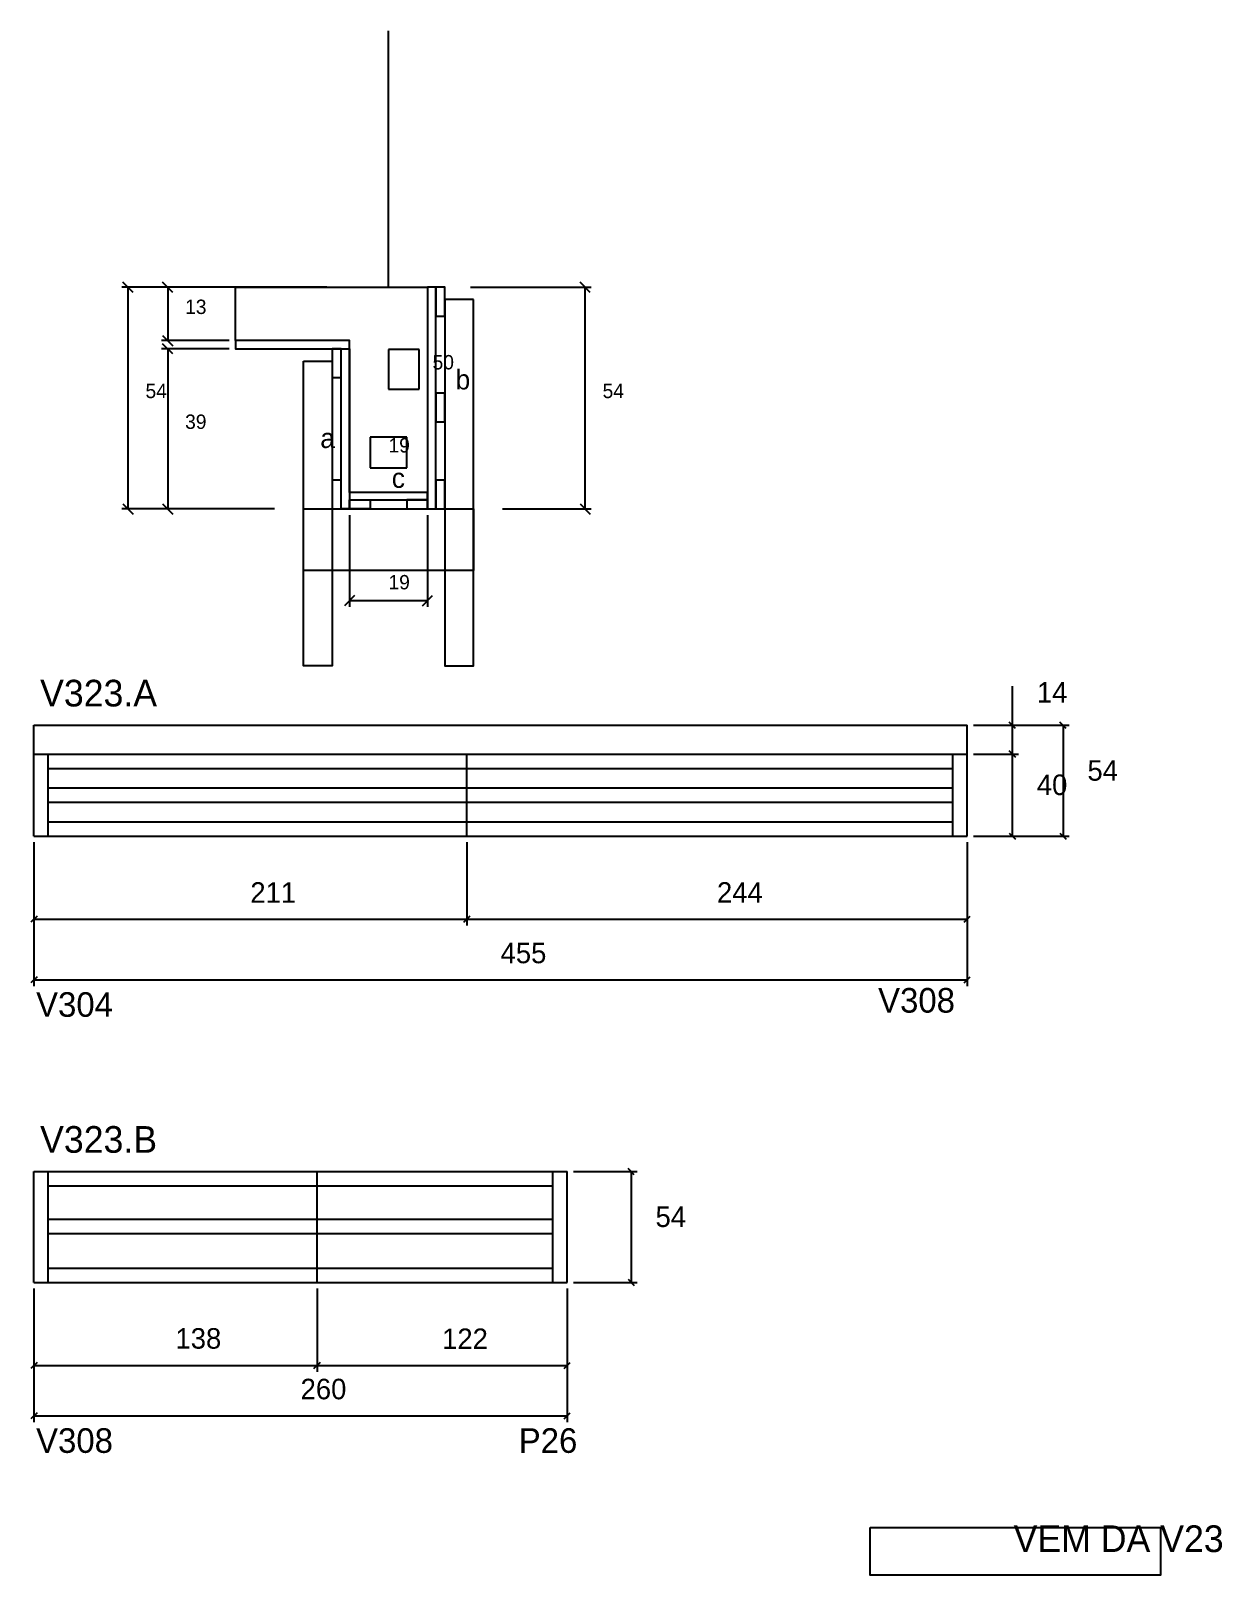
# Model space of a CAD drawing. Header units: metres. Extents: x 7526 to 8107, y 2976 to 3729.
import ezdxf

# ---------------------------------------------------------------- set-up
doc = ezdxf.new("R2010")
doc.units = ezdxf.units.M

msp = doc.modelspace()

# ---------------------------------------------------------------- linework, layer by layer
at = {"layer": 'CONCRETO', "color": 251}
msp.add_lwpolyline([(7626.07, 3577.52), (7626.07, 3603.52), (7681.67, 3603.52), (7719.67, 3603.52), (7719.67, 3503.52), (7681.67, 3503.52), (7681.67, 3577.52), (7626.07, 3577.52)], dxfattribs=at)
at = {"layer": 'COTA', "color": 4}
for p, q in [((7670.67, 3603.52), (7570.7, 3603.52)), ((7573.7, 3495.52), (7573.7, 3603.52)), ((7623.07, 3603.52), (7590.02, 3603.52)), ((7593.02, 3603.52), (7593.02, 3577.52)), ((7740.67, 3603.52), (7799.55, 3603.52)), ((7796.55, 3495.52), (7796.55, 3603.52)), ((7623.07, 3577.52), (7590.02, 3577.52)), ((7623.07, 3573.52), (7590.02, 3573.52)), ((7593.02, 3573.52), (7593.02, 3495.52)), ((7645.07, 3495.52), (7570.7, 3495.52)), ((7645.07, 3495.52), (7590.02, 3495.52)), ((7756.27, 3495.52), (7799.55, 3495.52)), ((7681.67, 3492.52), (7681.67, 3447.79)), ((7719.67, 3492.52), (7719.67, 3447.79)), ((7681.67, 3450.79), (7719.67, 3450.79)), ((8004.85, 3390.02), (8004.85, 3409.14)), ((7985.82, 3390.02), (8032.55, 3390.02)), ((7985.82, 3390.02), (8007.85, 3390.02)), ((8004.85, 3376.02), (8004.85, 3390.02)), ((8029.55, 3390.02), (8029.55, 3336.02)), ((7985.82, 3376.02), (8007.85, 3376.02)), ((7985.82, 3376.02), (8007.85, 3376.02)), ((8004.85, 3336.02), (8004.85, 3376.02)), ((7985.82, 3336.02), (8032.55, 3336.02)), ((7985.82, 3336.02), (8007.85, 3336.02)), ((7527.82, 3333.02), (7527.82, 3262.94)), ((7527.82, 3333.02), (7527.82, 3292.49)), ((7738.82, 3333.02), (7738.82, 3292.49)), ((7738.82, 3333.02), (7738.82, 3292.49)), ((7982.82, 3333.02), (7982.82, 3262.94)), ((7982.82, 3333.02), (7982.82, 3292.49)), ((7527.82, 3295.49), (7738.82, 3295.49)), ((7738.82, 3295.49), (7982.82, 3295.49)), ((7527.82, 3265.94), (7982.82, 3265.94)), ((7790.82, 3172.48), (7821.96, 3172.48)), ((7818.96, 3172.48), (7818.96, 3118.48)), ((7790.82, 3118.48), (7821.96, 3118.48)), ((7527.82, 3115.48), (7527.82, 3050.4)), ((7527.82, 3115.48), (7527.82, 3074.94)), ((7665.82, 3115.48), (7665.82, 3074.94)), ((7665.82, 3115.48), (7665.82, 3074.94)), ((7787.82, 3115.48), (7787.82, 3050.4)), ((7787.82, 3115.48), (7787.82, 3074.94)), ((7527.82, 3077.94), (7665.82, 3077.94)), ((7665.82, 3077.94), (7787.82, 3077.94)), ((7527.82, 3053.4), (7787.82, 3053.4))]:
    msp.add_line(p, q, dxfattribs=at)
at = {"layer": 'COTA', "color": 241}
for p, q in [((7527.82, 3390.02), (7982.82, 3390.02)), ((7527.82, 3376.02), (7527.82, 3390.02)), ((7982.82, 3376.02), (7982.82, 3390.02))]:
    msp.add_line(p, q, dxfattribs=at)
at = {"layer": 'COTA'}
for p, q in [((8006.35, 3388.52), (8003.35, 3391.52)), ((8031.05, 3388.52), (8028.05, 3391.52)), ((8003.35, 3377.52), (8006.35, 3374.52)), ((8006.35, 3374.52), (8003.35, 3377.52)), ((8003.35, 3337.52), (8006.35, 3334.52)), ((8028.05, 3337.52), (8031.05, 3334.52)), ((7529.32, 3296.99), (7526.32, 3293.99)), ((7740.32, 3296.99), (7737.32, 3293.99)), ((7737.32, 3293.99), (7740.32, 3296.99)), ((7981.32, 3293.99), (7984.32, 3296.99)), ((7529.32, 3267.44), (7526.32, 3264.44)), ((7981.32, 3264.44), (7984.32, 3267.44)), ((7820.46, 3170.98), (7817.46, 3173.98)), ((7817.46, 3119.98), (7820.46, 3116.98)), ((7529.32, 3079.44), (7526.32, 3076.44)), ((7667.32, 3079.44), (7664.32, 3076.44)), ((7664.32, 3076.44), (7667.32, 3079.44)), ((7786.32, 3076.44), (7789.32, 3079.44)), ((7529.32, 3054.9), (7526.32, 3051.9)), ((7786.32, 3051.9), (7789.32, 3054.9))]:
    msp.add_line(p, q, dxfattribs=at)
for points in [[(7576.2, 3601.02), (7571.2, 3606.02)], [(7595.52, 3601.02), (7590.52, 3606.02)], [(7799.05, 3601.02), (7794.05, 3606.02)], [(7590.52, 3580.02), (7595.52, 3575.02)], [(7595.52, 3571.02), (7590.52, 3576.02)], [(7571.2, 3498.02), (7576.2, 3493.02)], [(7590.52, 3498.02), (7595.52, 3493.02)], [(7794.05, 3498.02), (7799.05, 3493.02)], [(7684.17, 3453.29), (7679.17, 3448.29)], [(7717.17, 3448.29), (7722.17, 3453.29)]]:
    msp.add_lwpolyline(points, dxfattribs=at)
at = {"layer": 'Cota Seção (2x)', "color": 180}
for p, q in [((7700.67, 3573.19), (7700.67, 3553.85)), ((7715.67, 3573.19), (7700.67, 3573.19)), ((7715.67, 3553.85), (7715.67, 3573.19)), ((7700.67, 3553.85), (7715.67, 3553.85)), ((7691.67, 3530.52), (7691.67, 3515.52)), ((7709.67, 3530.52), (7691.67, 3530.52)), ((7709.67, 3515.52), (7709.67, 3530.52)), ((7691.67, 3515.52), (7709.67, 3515.52))]:
    msp.add_line(p, q, dxfattribs=at)
at = {"layer": 'Madeira', "color": 126}
for points in [[(7723.67, 3589.52), (7728.07, 3589.52), (7728.07, 3603.52), (7723.67, 3603.52), (7723.67, 3589.52)], [(7673.27, 3559.52), (7677.67, 3559.52), (7677.67, 3573.52), (7673.27, 3573.52), (7673.27, 3559.52)], [(7723.67, 3537.98), (7728.07, 3537.98), (7728.07, 3551.98), (7723.67, 3551.98), (7723.67, 3537.98)], [(7673.27, 3495.52), (7677.67, 3495.52), (7677.67, 3509.52), (7673.27, 3509.52), (7673.27, 3495.52)], [(7723.67, 3495.52), (7728.07, 3495.52), (7728.07, 3509.52), (7723.67, 3509.52), (7723.67, 3495.52)], [(7681.67, 3495.52), (7681.67, 3499.92), (7691.67, 3499.92), (7691.67, 3495.52), (7681.67, 3495.52)], [(7719.67, 3495.52), (7719.67, 3499.92), (7709.67, 3499.92), (7709.67, 3495.52), (7719.67, 3495.52)]]:
    msp.add_lwpolyline(points, dxfattribs=at)
at = {"layer": 'Painéis', "color": 200}
for p, q in [((7527.82, 3336.02), (7527.82, 3376.02)), ((7527.82, 3376.02), (7982.82, 3376.02)), ((7738.82, 3336.02), (7738.82, 3376.02)), ((7982.82, 3336.02), (7982.82, 3376.02)), ((7527.82, 3336.02), (7982.82, 3336.02)), ((7527.82, 3118.48), (7527.82, 3172.48)), ((7527.82, 3172.48), (7787.82, 3172.48)), ((7665.82, 3118.48), (7665.82, 3172.48)), ((7787.82, 3118.48), (7787.82, 3172.48)), ((7527.82, 3118.48), (7787.82, 3118.48))]:
    msp.add_line(p, q, dxfattribs=at)
for points in [[(7723.67, 3603.52), (7719.67, 3603.52), (7719.67, 3495.52), (7723.67, 3495.52), (7723.67, 3603.52)], [(7681.67, 3573.52), (7681.67, 3577.52), (7626.07, 3577.52), (7626.07, 3573.52), (7681.67, 3573.52)], [(7677.67, 3573.52), (7681.67, 3573.52), (7681.67, 3495.52), (7677.67, 3495.52), (7677.67, 3573.52)], [(7719.67, 3499.92), (7719.67, 3503.52), (7681.67, 3503.52), (7681.67, 3499.92), (7719.67, 3499.92)]]:
    msp.add_lwpolyline(points, dxfattribs=at)
at = {"layer": 'SARR_2.2x7', "color": 40}
for p, q in [((7534.82, 3336.02), (7534.82, 3376.02)), ((7975.82, 3336.02), (7975.82, 3376.02)), ((7534.82, 3369.02), (7975.82, 3369.02)), ((7534.82, 3359.52), (7738.82, 3359.52)), ((7738.82, 3359.52), (7975.82, 3359.52)), ((7534.82, 3352.52), (7738.82, 3352.52)), ((7738.82, 3352.52), (7975.82, 3352.52)), ((7534.82, 3343.02), (7975.82, 3343.02)), ((7534.82, 3118.48), (7534.82, 3172.48)), ((7780.82, 3118.48), (7780.82, 3172.48)), ((7534.82, 3165.48), (7665.82, 3165.48)), ((7665.82, 3165.48), (7780.82, 3165.48)), ((7534.82, 3149.26), (7665.82, 3149.26)), ((7665.82, 3149.26), (7780.82, 3149.26)), ((7534.82, 3142.26), (7665.82, 3142.26)), ((7665.82, 3142.26), (7780.82, 3142.26)), ((7534.82, 3125.48), (7665.82, 3125.48)), ((7665.82, 3125.48), (7780.82, 3125.48))]:
    msp.add_line(p, q, dxfattribs=at)
at = {"layer": 'SARR_3.5x7', "color": 81}
for points in [[(7742.07, 3597.52), (7728.07, 3597.52), (7728.07, 3419.04), (7742.07, 3419.04), (7742.07, 3597.52)], [(7659.27, 3567.52), (7673.27, 3567.52), (7673.27, 3419.04), (7659.27, 3419.04), (7659.27, 3567.52)], [(7659.27, 3495.52), (7742.07, 3495.52), (7742.07, 3465.46), (7659.27, 3465.46), (7659.27, 3495.52)]]:
    msp.add_lwpolyline(points, dxfattribs=at)
at = {"layer": 'Texto Seção', "color": 252}
msp.add_line((7700.67, 3603.52), (7700.67, 3728.52), dxfattribs=at)
at = {"layer": 'Texto Seção', "color": 7}
msp.add_lwpolyline([(7935.58, 2998.99), (8077.03, 2998.99), (8077.03, 2975.79), (7935.58, 2975.79), (7935.58, 2998.99)], dxfattribs=at)

# ---------------------------------------------------------------- texts
at = {"layer": '5', "color": 5}
for s, p in [('V304', (7528.86, 3247.93)), ('V308', (7939.37, 3249.97)), ('V308', (7528.86, 3035.38)), ('P26', (7764.18, 3035.38))]:
    msp.add_text(s, height=12, dxfattribs=at).set_placement(p)
at = {"layer": 'COTA', "color": 1}
for s, p in [('13', (7601.52, 3590.52)), ('54', (7582.2, 3549.52)), ('54', (7805.05, 3549.52)), ('39', (7601.52, 3534.52)), ('19', (7700.67, 3456.29))]:
    msp.add_text(s, height=7, dxfattribs=at).set_placement(p)
at = {"layer": 'COTA', "color": 240}
for s, p in [('14', (8016.78, 3401.08)), ('54', (8041.44, 3363.02)), ('40', (8016.75, 3356.02)), ('211', (7633.32, 3303.54)), ('244', (7860.82, 3303.56)), ('455', (7755.32, 3274.05)), ('54', (7830.85, 3145.48)), ('138', (7596.82, 3086.18)), ('122', (7726.82, 3086)), ('260', (7657.82, 3061.5))]:
    msp.add_text(s, height=10, dxfattribs=at).set_placement(p)
at = {"layer": 'Cota Seção (2x)', "color": 1}
for s, p in [('50', (7722.17, 3563.52)), ('19', (7700.67, 3523.02))]:
    msp.add_text(s, height=7, dxfattribs=at).set_placement(p)
at = {"layer": 'detalhes', "color": 4}
for s, p in [('b', (7733.37, 3553.74)), ('a', (7667.42, 3525.2)), ('c', (7702.27, 3505.76))]:
    msp.add_text(s, height=9.6, dxfattribs=at).set_placement(p)
at = {"layer": 'Texto Seção', "color": 7}
for s, p in [('V323.A', (7530.82, 3399.21)), ('V323.B', (7530.82, 3181.66)), ('VEM DA V23', (8005.44, 2987.04))]:
    msp.add_text(s, height=13, dxfattribs=at).set_placement(p)

doc.saveas('drawing.dxf')
